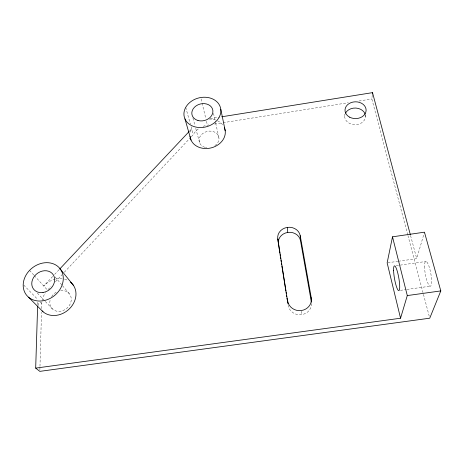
<?xml version="1.0" encoding="UTF-8"?>
<svg xmlns="http://www.w3.org/2000/svg" width="464" height="464" viewBox="0 0 464 464"><rect width="100%" height="100%" fill="white"/><g stroke="black" fill="none" stroke-linecap="round" stroke-linejoin="round"><path stroke-width="0.35" stroke-dasharray="2.32 1.74" d="M39.881 369.918L39.962 367.036M39.979 366.311L41.499 312.243M41.603 308.635L41.743 303.589A20.004 16.953 -39.5 0 1 45.518 292.662M37.671 304.61L37.758 301.722M344.717 115.745L344.787 114.382M365.504 116.853L365.702 114.799M407.74 234.842L371.85 98.954L372.296 94.743M398.408 261.249L416.713 258.639L424.461 232.174M48.036 289.635L50.999 286.474M55.448 281.729L61.869 274.874M64.339 272.235L190.826 137.245M191.319 136.718L193.291 134.606A17.615 14.425 -14.1 0 1 199.05 128.435M52.676 276.486L43.738 285.981A20.288 17.122 -39.2 0 1 55.065 279.241M54.665 274.381L59.131 269.63M189.701 130.935L191.684 128.824A17.841 14.535 -14.2 0 0 190.286 132.565M210.279 118.622L219.571 117.137M203.029 126.37A17.615 14.425 -14.1 0 1 207.414 125.187L208.846 124.955M214.565 124.045L222.43 122.792M223.143 122.676L348.255 102.718M358.979 101.007L371.85 98.954M387.846 262.752L397.706 261.348M396.192 265.698L426.184 261.429M400.449 290.342L406.186 289.536M406.905 289.437L430.58 286.131M23.705 285.024L37.828 299.558M40.275 302.076L41.743 303.589M37.34 293.091L44.817 300.945M45.315 301.467L52.786 309.314M29.557 270.373L33.814 275.059M34.284 275.575L47.543 290.162M55.088 276.933L62.025 285.128M62.489 285.673L69.89 294.42M185.722 107.37L190.339 123.981M191.11 126.747L193.291 134.606M192.954 118.053L195.019 125.727M195.756 128.458L199.671 143.022M410.559 235.526L416.713 258.639M407.926 235.538L423.278 293.677M423.464 294.379L429.571 317.492M201.063 98.925L201.915 102.44M202.084 103.141L205.825 118.604M206.468 121.266L207.414 125.187M213.492 113.309L215.522 122.409M215.679 123.111L218.956 137.808M301.368 311.222L301.6 314.662M209.258 119.039A17.841 14.535 -14.2 0 1 216.932 120.541M217.575 120.831A17.841 14.535 -14.2 0 1 222.795 124.99M38.709 305.451A20.288 17.122 -39.2 0 1 37.88 301.583M55.767 279.079A20.288 17.122 -39.2 0 1 64.032 279.05M64.687 279.206A20.288 17.122 -39.2 0 1 68.33 280.668M311.535 303.497A11.762 11.003 3.6 0 1 300.846 314.743A11.762 11.003 3.6 0 1 288.15 305.306M204.844 147.32A10.069 8.242 -14.1 0 1 200.854 135.343A10.069 8.242 -14.1 0 1 216.038 132.953A10.069 8.242 -14.1 0 1 214.826 145.748M206.7 147.714A10.069 8.242 -14.1 0 1 205.448 147.488M60.674 290.661A11.426 9.686 -39.5 0 1 71.241 300.353A11.426 9.686 -39.5 0 1 58.487 311.396A11.426 9.686 -39.5 0 1 50.211 299.721M51.632 296.6A11.426 9.686 -39.5 0 1 56.318 292.169M365.429 115.217A10.423 8.329 -0.2 0 1 354.397 124.665A10.423 8.329 -0.2 0 1 345.065 114.144M424.537 266.243A12.627 2.755 79.6 0 0 429.85 286.131A12.627 2.755 79.6 0 0 429.826 269.05A12.627 2.755 79.6 0 0 424.537 266.243"/><path stroke-width="0.7" d="M35.687 368.12L400.548 318.223L387.144 262.856L392.509 236.814L424.461 232.174L440.8 290.916L429.757 318.194L39.84 371.362L35.687 368.12L37.625 306.054M372.372 94.041L372.517 92.638L221.717 116.789M400.548 318.223L407.288 295.574L392.509 236.814M59.63 269.103L189.202 131.463M407.288 295.574L440.8 290.916M28.53 297.204L43.048 311.785M60.726 269.642A21.35 17.742 -38.1 0 1 42.99 300.788A21.35 17.742 -38.1 0 1 25.996 275.152A21.35 17.742 -38.1 0 1 60.726 269.642L73.457 285.377M184.962 118.923L191.017 140.064M372.517 92.638L410.373 234.825M220.777 109.237A18.682 14.918 -14.2 0 1 194.839 126.829A18.682 14.918 -14.2 0 1 191.58 101.123A18.682 14.918 -14.2 0 1 220.777 109.237L225.22 130.819M300.22 235.666L311.257 297.772L311.385 302.058L300.498 240.625L300.22 235.666A11.351 10.121 -3.6 0 0 287.332 227.395A11.351 10.121 -3.6 0 0 277.785 238.96L279.85 253.147M277.785 238.96L287.993 303.897M280.076 254.574L280.302 256.006M280.529 257.433L280.755 258.86M280.987 260.292L281.213 261.719M281.439 263.146L281.665 264.579M281.892 266.005L285.418 288.156M285.644 289.588L285.876 291.015M286.102 292.442L286.329 293.874M286.555 295.301L286.781 296.734M287.013 298.161L287.692 302.447M287.32 227.401L287.767 232.429A11.194 10.022 -3.3 0 0 278.371 243.855M311.257 297.772A11.936 11.136 3 0 1 301.339 310.532A11.936 11.136 3 0 1 287.68 301.078M287.784 232.423A11.194 10.022 -3.3 0 1 300.498 240.625M345.512 113.123A10.423 8.329 -0.2 0 1 355.807 108.048A10.423 8.329 -0.2 0 1 365.156 114.156M224.402 127.757A17.841 14.535 -14.2 0 1 211.195 147.883A17.841 14.535 -14.2 0 1 190.054 136.393M70.464 282.1A20.288 17.122 -39.2 0 1 69.658 308.572A20.288 17.122 -39.2 0 1 42.096 310.909M197.983 120.495A10.672 8.526 -14.2 0 0 212.866 110.507A10.672 8.526 -14.2 0 0 196.226 105.792A10.672 8.526 -14.2 0 0 197.983 120.495M43.007 292.5A12.197 10.138 -38.1 0 0 53.238 274.746A12.197 10.138 -38.1 0 0 33.396 277.785A12.197 10.138 -38.1 0 0 43.007 292.5M349.74 117.218A10.556 8.393 -0.4 0 0 366.102 110.687A10.556 8.393 -0.4 0 0 350.854 102.701A10.556 8.393 -0.4 0 0 349.74 117.218M393.6 270.628A12.586 2.181 80 0 0 398.431 290.522A12.586 2.181 80 0 0 397.897 273.563A12.586 2.181 80 0 0 393.6 270.628"/></g></svg>
